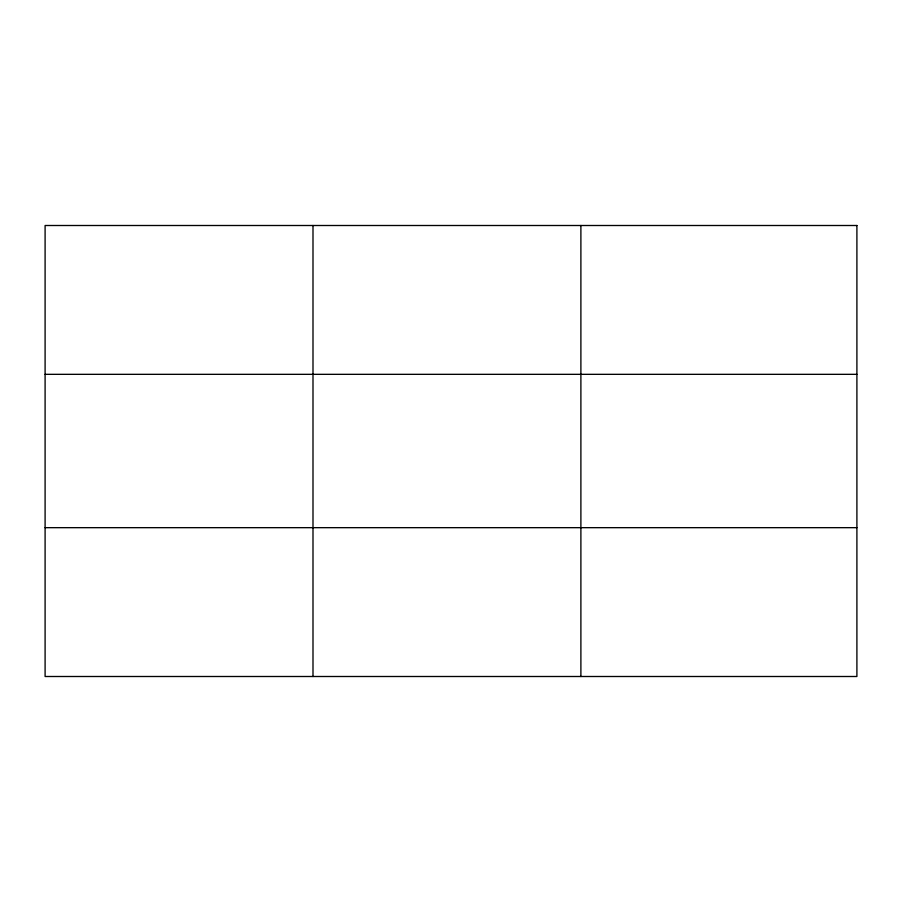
<?xml version="1.0" encoding="UTF-8"?>
<svg xmlns="http://www.w3.org/2000/svg" width="902" height="902" viewBox="0 0 902 902"><rect width="100%" height="100%" fill="white"/><g stroke="black" fill="none" stroke-linecap="round" stroke-linejoin="round"><path stroke-width="1.35" d="M312.994 676.5L312.994 225.5M580.888 676.5L580.888 225.5M45.1 374.33L856.9 374.33M45.1 527.67L856.9 527.67M856.9 225.5L45.1 225.5L45.1 676.5L856.9 676.5L856.9 225.5"/></g></svg>
